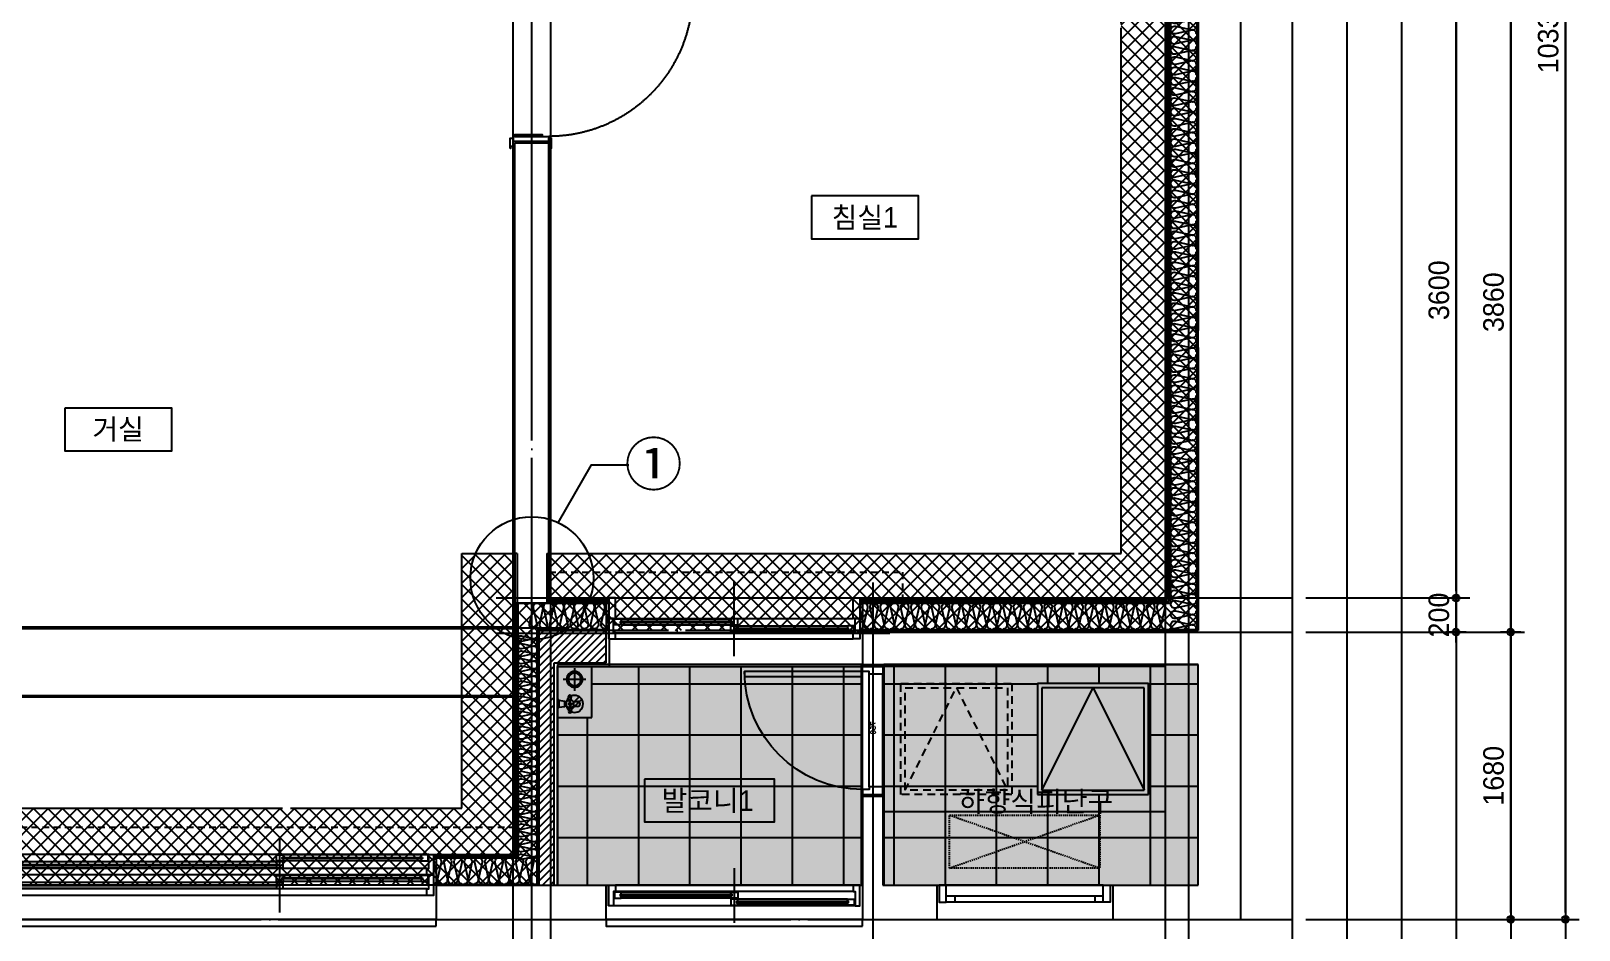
# Model space of a CAD drawing. Header units: millimetres. Extents: x -24416 to 92204, y -190080 to 23760.
# Drawn here: x 63099 to 72161, y -42038 to -36779 of the extents above; entities that cross this region are included whole.
import ezdxf
from ezdxf.enums import TextEntityAlignment as Align
from ezdxf.xclip import XClip

# ---------------------------------------------------------------- set-up
doc = ezdxf.new("R2010")
doc.units = ezdxf.units.MM
doc.header["$LTSCALE"] = 50
doc.header["$XCLIPFRAME"] = 0
for name, pattern in [('AUDIT_D_220706163347-0', [0]), ('CEN', [62, 60, -1, 0, -1]), ('H', [1.3, 0.8, -0.5]), ('HD', [2.5, 1.5, -1]), ('HID', [2.5, 1.5, -1]), ('HIDDEN', [2, 1, -1]), ('평면도(기준)$0$CENTER2', [16.25, 15, -0.5, 0.25, -0.5])]:
    doc.linetypes.add(name, pattern=pattern)
doc.layers.get('defpoints').update_dxf_attribs({"color": 139})
for name, color, linetype in [('A-ELE8', 8, 'Continuous'), ('A_HAT', 8, 'Continuous'), ('AA-XXXX-DIMS', 7, 'Continuous'), ('AA-단열-바닥-욕실', 30, 'Continuous'), ('ARDM', 7, 'Continuous'), ('CEN_CON', 1, 'CEN'), ('CONC', 2, 'Continuous'), ('dan1', 7, 'HID'), ('DIM', 7, 'AUDIT_D_220706163347-0'), ('DOOR', 4, 'Continuous'), ('ELE3_CON', 7, 'Continuous'), ('ELE4', 4, 'Continuous'), ('ETC', 6, 'Continuous'), ('FIN', 6, 'Continuous'), ('HAT', 9, 'Continuous'), ('INS', 252, 'Continuous'), ('SINA-F-FRAME', 4, 'Continuous'), ('TEXT', 3, 'Continuous'), ('WAL', 3, 'Continuous'), ('WAL_DRY', 7, 'Continuous'), ('WIN', 4, 'Continuous'), ('X - 단위세대$0$ETC', 6, 'Continuous'), ('바닥타일', 8, 'Continuous'), ('수전', 4, 'Continuous'), ('실명', 3, 'AUDIT_D_220706163347-0'), ('실명박스', 7, 'AUDIT_D_220706163347-0'), ('커튼박스', 6, 'Continuous'), ('평면도(기준)$0$1.EC-F-DOOR', 4, 'Continuous'), ('평면도(기준)$0$1.EC-F-DOOR-F', 4, 'Continuous'), ('확장', 8, 'HIDDEN')]:
    doc.layers.add(name, color=color, linetype=linetype)
for name, color, linetype, plot in [('AA-CEN', 1, 'CEN', False), ('Def-PrintX', 147, 'Continuous', False), ('Defpoint', 135, 'Continuous', False), ('MC', 135, 'Continuous', False), ('X - 단위세대$0$0_임시', 134, 'Continuous', False)]:
    doc.layers.add(name, color=color, linetype=linetype, plot=plot)
doc.styles.add('HAUD01', font='Dotum.ttf')
doc.styles.get("Standard").update_dxf_attribs({"font": 'txt', "bigfont": 'whgtxt.shx'})
doc.styles.add('돋움', font='Dotum.ttf')
doc.styles.add('맑은고딕', font='malgun.ttf', dxfattribs={"width": 0.9})
doc.dimstyles.new('DIM_40', dxfattribs={"dimscale": 40, "dimtxt": 3, "dimasz": 1, "dimexe": 2, "dimexo": 2, "dimgap": 1, "dimtad": 1, "dimdec": 0, "dimzin": 0, "dimdsep": 46, "dimtxsty": '맑은고딕', "dimblk1": 'DIMDOT', "dimblk2": 'DIMDOT', "dimsah": 1, "dimcen": 0.09, "dimdle": 2, "dimclrd": 7, "dimclre": 7, "dimclrt": 3, "dimadec": 0, "dimazin": 0, "dimtfac": 1, "dimtdec": 0, "dimtix": 1, "dimtmove": 2, "dimatfit": 3, "dimldrblk": 'DIMDOT', "dimfxl": 2, "dimtolj": 1, "dimtzin": 0, "dimarcsym": 0})

# ---------------------------------------------------------------- blocks, each defined once
blk = doc.blocks.new('수전')
at = {"layer": '수전'}
for p, q in [((0, 0), (58.5, 0, 0)), ((23.4, -71.3), (-14.8, -64.6)), ((23.4, -74.6), (-14.8, -81.3)), ((19.7, -49.8), (6.1, -63.4)), ((6.1, -63.4), (6.1, -68.2)), ((6.1, -77.6), (6.1, -82.5)), ((6.1, -82.5), (19.7, -96)), ((29.2, -7), (9.3, -7)), ((9.9, -7), (14.9, -42.9)), ((14.9, -42.9), (29.2, -42.9)), ((38.8, -49.8), (19.7, -49.8)), ((49.2, -7), (29.2, -7)), ((29.2, -42.9), (43.6, -42.9)), ((35.1, -71.3), (73.3, -64.6)), ((35.1, -74.6), (73.3, -81.3)), ((52.3, -63.4), (38.8, -49.8)), ((38.8, -96), (52.3, -82.5)), ((43.6, -42.9), (48.6, -7)), ((52.3, -68.2), (52.3, -63.4)), ((52.3, -82.5), (52.3, -77.6)), ((14.5, -117.3), (14.5, -90.9)), ((19.7, -96), (38.8, -96)), ((44, -90.9), (44, -117.3))]:
    blk.add_line(p, q, dxfattribs=at)
blk.add_circle((29.2, -72.9), 5.91, dxfattribs=at)
for centre, radius, start, end in [((11.8, 6), 13.2, 207.18523, 259.41198), ((46.7, 6), 13.2, 280.58802, 332.81477), ((-14.8, -72.9), 8.37, 90, 270), ((-12.4, -49.9), 28.1, 351.51099, 14.30798), ((70.8, -49.9), 28.1, 165.69202, 188.48901), ((73.3, -72.9), 8.37, 270, 90), ((29.2, -117.3), 14.7, 180, 0)]:
    blk.add_arc(centre, radius, start, end, dxfattribs=at)
blk = doc.blocks.new('X - 단위세대$0$200207-발코니배수구')
at = {"layer": 'X - 단위세대$0$ETC', "color": 4}
for p, q in [((0, 0), (0, 200)), ((0, 200), (300, 200)), ((300, 0), (300, 200)), ((300, 0), (0, 0))]:
    blk.add_line(p, q, dxfattribs=at)
at = {"layer": 'X - 단위세대$0$ETC', "color": 8}
for p, q in [((38.1, 72.7), (107.3, 141.9)), ((52.7, 58.1), (121.9, 127.3))]:
    blk.add_line(p, q, dxfattribs=at)
at = {"layer": 'X - 단위세대$0$ETC', "color": 1}
for p, q in [((290, 100), (157.4, 100)), ((223.7, 166.3), (223.7, 33.7))]:
    blk.add_line(p, q, dxfattribs=at)
at = {"layer": 'X - 단위세대$0$ETC', "color": 4}
for centre, radius in [((80, 100), 50), ((223.7, 100), 46.3)]:
    blk.add_circle(centre, radius, dxfattribs=at)
at = {"layer": 'X - 단위세대$0$ETC', "color": 8}
blk.add_circle((223.7, 100), 37.5, dxfattribs=at)
blk = doc.blocks.new('실외기창_1000')
at = {"layer": 'WIN', "color": 8}
blk.add_line((960, 100), (40, 100), dxfattribs=at)
at = {"layer": 'WIN'}
for p, q in [((960, 36), (40, 36)), ((960, 0), (40, 0)), ((90, 36), (90, 0)), ((910, 36), (910, 0))]:
    blk.add_line(p, q, dxfattribs=at)
for points in [[(40, 100), (0, 100), (0, 0), (40, 0)], [(960, 100), (1000, 100), (1000, 0), (960, 0)]]:
    blk.add_lwpolyline(points, close=True, dxfattribs=at)
blk = doc.blocks.new('A$C24669fbc')
at = {"layer": 'Defpoint'}
blk.add_lwpolyline([(1650, 850), (0, 850), (0, 0), (1650, 0)], close=True, dxfattribs=at)
at = {"layer": 'ETC', "linetype": 'HD', "ltscale": 0.6}
for points in [[(100, 750), (750, 750), (750, 100), (100, 100)], [(125, 725), (725, 725), (725, 125), (125, 125)]]:
    blk.add_lwpolyline(points, close=True, dxfattribs=at)
blk.add_lwpolyline([(125, 125), (425, 725), (725, 125)], dxfattribs=at)
at = {"layer": 'ETC', "linetype": 'HD', "ltscale": 10}
for points in [[(1550, 750), (900, 750), (900, 100), (1550, 100)], [(1525, 725), (925, 725), (925, 125), (1525, 125)]]:
    blk.add_lwpolyline(points, close=True, dxfattribs=at)
blk.add_lwpolyline([(925, 125), (1225, 725), (1525, 125)], dxfattribs=at)
blk = doc.blocks.new('A$C8273e713')
at = {"layer": 'A-ELE8', "linetype": 'HID', "ltscale": 0.1}
for p, q in [((0, 310), (880, 0)), ((0, 0), (880, 310))]:
    blk.add_line(p, q, dxfattribs=at)
blk.add_lwpolyline([(0, 310), (880, 310), (880, 0), (0, 0)], close=True, dxfattribs=at)
blk = doc.blocks.new('WIN_이중창_3600')
at = {"layer": 'Defpoint'}
for p, q in [((-15, 240), (-15, 0)), ((3585, 240), (3585, 0))]:
    blk.add_line(p, q, dxfattribs=at)
at = {"layer": 'WIN'}
for p, q in [((900, -100), (900, 340)), ((2670, -100), (2670, 340))]:
    blk.add_line(p, q, dxfattribs=at)
at = {"layer": 'WIN', "color": 8}
for p, q in [((3542, 240), (28, 240)), ((880, 237), (73, 237)), ((880, 202), (73, 202)), ((2650, 196), (920, 196)), ((3497, 237), (2690, 237)), ((3497, 202), (2690, 202)), ((3530, 158), (40, 158)), ((3530, 120), (40, 120)), ((880, 117), (73, 117)), ((2650, 161), (920, 161)), ((3497, 117), (2690, 117)), ((3530, 38), (40, 38)), ((3530, 0), (40, 0)), ((880, 82), (73, 82)), ((2650, 76), (920, 76)), ((2650, 41), (920, 41)), ((3497, 82), (2690, 82))]:
    blk.add_line(p, q, dxfattribs=at)
at = {"layer": 'WIN'}
for points in [[(40, 158), (28, 158), (28, 240), (0, 240), (0, 120), (40, 120), (40, 158)], [(73, 216.5), (73, 202), (33, 202), (33, 237), (73, 237), (73, 222.5)], [(887, 222.5), (887, 216.5), (66, 216.5), (66, 222.5), (887, 222.5)], [(880, 216.5), (880, 202), (920, 202), (920, 237), (880, 237), (880, 222.5)], [(920, 175.5), (920, 161), (880, 161), (880, 196), (920, 196), (920, 181.5)], [(2657, 181.5), (2657, 175.5), (913, 175.5), (913, 181.5), (2657, 181.5)], [(2690, 216.5), (2690, 202), (2650, 202), (2650, 237), (2690, 237), (2690, 222.5)], [(2650, 175.5), (2650, 161), (2690, 161), (2690, 196), (2650, 196), (2650, 181.5)], [(3504, 222.5), (3504, 216.5), (2683, 216.5), (2683, 222.5), (3504, 222.5)], [(3497, 216.5), (3497, 202), (3537, 202), (3537, 237), (3497, 237), (3497, 222.5)], [(3530, 158), (3542, 158), (3542, 240), (3570, 240), (3570, 120), (3530, 120), (3530, 158)], [(40, 38), (28, 38), (28, 120), (0, 120), (0, 0), (40, 0), (40, 38)], [(73, 96.5), (73, 82), (33, 82), (33, 117), (73, 117), (73, 102.5)], [(887, 102.5), (887, 96.5), (66, 96.5), (66, 102.5), (887, 102.5)], [(880, 96.5), (880, 82), (920, 82), (920, 117), (880, 117), (880, 102.5)], [(2690, 96.5), (2690, 82), (2650, 82), (2650, 117), (2690, 117), (2690, 102.5)], [(3504, 102.5), (3504, 96.5), (2683, 96.5), (2683, 102.5), (3504, 102.5)], [(3497, 96.5), (3497, 82), (3537, 82), (3537, 117), (3497, 117), (3497, 102.5)], [(3530, 38), (3542, 38), (3542, 120), (3570, 120), (3570, 0), (3530, 0), (3530, 38)], [(920, 55.5), (920, 41), (880, 41), (880, 76), (920, 76), (920, 61.5)], [(2657, 61.5), (2657, 55.5), (913, 55.5), (913, 61.5), (2657, 61.5)], [(2650, 55.5), (2650, 41), (2690, 41), (2690, 76), (2650, 76), (2650, 61.5)]]:
    blk.add_lwpolyline(points, dxfattribs=at)
blk = doc.blocks.new('WIN_1500_단창2')
at = {"layer": 'Defpoint'}
for p, q in [((-15, 120), (-15, 0)), ((1485, 120), (1485, 0))]:
    blk.add_line(p, q, dxfattribs=at)
at = {"layer": 'WIN'}
blk.add_line((735, 220), (735, -100), dxfattribs=at)
at = {"layer": 'WIN', "color": 8}
for p, q in [((1430, 120), (40, 120)), ((1442, 0), (28, 0)), ((1430, 82), (40, 82)), ((715, 79), (73, 79)), ((715, 44), (73, 44)), ((1397, 38), (755, 38)), ((1397, 3), (755, 3))]:
    blk.add_line(p, q, dxfattribs=at)
at = {"layer": 'WIN'}
for points in [[(40, 82), (28, 82), (28, 0), (0, 0), (0, 120), (40, 120), (40, 82)], [(1430, 82), (1442, 82), (1442, 0), (1470, 0), (1470, 120), (1430, 120), (1430, 82)], [(73, 64.5), (73, 79), (33, 79), (33, 44), (73, 44), (73, 58.5)], [(722, 58.5), (722, 64.5), (66, 64.5), (66, 58.5), (722, 58.5)], [(715, 64.5), (715, 79), (755, 79), (755, 44), (715, 44), (715, 58.5)], [(755, 23.5), (755, 38), (715, 38), (715, 3), (755, 3), (755, 17.5)], [(1404, 17.5), (1404, 23.5), (748, 23.5), (748, 17.5), (1404, 17.5)], [(1397, 23.5), (1397, 38), (1437, 38), (1437, 3), (1397, 3), (1397, 17.5)]]:
    blk.add_lwpolyline(points, dxfattribs=at)
blk = doc.blocks.new('WIN_1500_단창1')
at = {"layer": 'Defpoint'}
for p, q in [((-15, 240), (-15, 0)), ((1485, 240), (1485, 0))]:
    blk.add_line(p, q, dxfattribs=at)
at = {"layer": 'WIN'}
blk.add_line((735, -100), (735, 340), dxfattribs=at)
at = {"layer": 'WIN', "color": 8}
for p, q in [((40, 240), (1430, 240)), ((40, 120), (1430, 120)), ((73, 117), (715, 117)), ((40, 38), (1430, 38)), ((73, 82), (715, 82)), ((755, 76), (1397, 76)), ((755, 41), (1397, 41)), ((40, 0), (1430, 0))]:
    blk.add_line(p, q, dxfattribs=at)
at = {"layer": 'WIN'}
for points in [[(40, 240), (0, 240), (0, 120), (40, 120), (40, 240)], [(1430, 240), (1470, 240), (1470, 120), (1430, 120), (1430, 240)], [(40, 38), (28, 38), (28, 120), (0, 120), (0, 0), (40, 0), (40, 38)], [(73, 96.5), (73, 82), (33, 82), (33, 117), (73, 117), (73, 102.5)], [(66, 102.5), (66, 96.5), (722, 96.5), (722, 102.5), (66, 102.5)], [(715, 96.5), (715, 82), (755, 82), (755, 117), (715, 117), (715, 102.5)], [(1430, 38), (1442, 38), (1442, 120), (1470, 120), (1470, 0), (1430, 0), (1430, 38)], [(755, 55.5), (755, 41), (715, 41), (715, 76), (755, 76), (755, 61.5)], [(748, 61.5), (748, 55.5), (1404, 55.5), (1404, 61.5), (748, 61.5)], [(1397, 55.5), (1397, 41), (1437, 41), (1437, 76), (1397, 76), (1397, 61.5)]]:
    blk.add_lwpolyline(points, dxfattribs=at)
blk = doc.blocks.new('insul1')
blk.add_lwpolyline([(0, 0, 0.480617), (0.146, 0.183), (0.004, 0.817, -1.249969), (0.296, 0.817), (0.154, 0.183, 0.480617), (0.3, 0, 0.480617)], format="xyb")
blk = doc.blocks.new('SD_750')
at = {"layer": 'DOOR'}
for p, q in [((720, 120), (30, 120)), ((705, 80), (45, 80)), ((705, 0), (45, 0))]:
    blk.add_line(p, q, dxfattribs=at)
for points in [[(30, 120), (30, 810), (60, 810), (60, 120), (30, 120)], [(0, 120), (0, 0), (45, 0), (45, 80), (30, 80), (30, 120), (0, 120)], [(750, 120), (750, 0), (705, 0), (705, 80), (720, 80), (720, 120), (750, 120)]]:
    blk.add_lwpolyline(points, dxfattribs=at)
blk.add_arc((30, 120), 690, 0, 90, dxfattribs=at)
at = {"layer": 'X - 단위세대$0$0_임시'}
for p, q in [((-10, 120), (-10, 0)), ((760, 120), (760, 0))]:
    blk.add_line(p, q, dxfattribs=at)
at = {"layer": 'Def-PrintX'}
blk.add_text('750', height=30, dxfattribs=at).set_placement((360, 58.1), align=Align.MIDDLE)
blk = doc.blocks.new('A$C65D858C3')
at = {"layer": '평면도(기준)$0$1.EC-F-DOOR'}
blk.add_lwpolyline([(840.4, 910), (0.8, 910), (0.8, 874), (840.4, 874), (840.4, 910)], dxfattribs=at)
at = {"layer": '평면도(기준)$0$1.EC-F-DOOR', "color": 8}
for points in [[(120.8, 910), (60.8, 910), (60.8, 920), (120.8, 920)], [(120.8, 874), (60.8, 874), (60.8, 864), (120.8, 864)]]:
    blk.add_lwpolyline(points, close=True, dxfattribs=at)
for points in [[(80.8, 920), (80.8, 970), (260.8, 970), (260.8, 950), (100.8, 950), (100.8, 920)], [(80.8, 863.9), (80.8, 813.9), (260.8, 813.9), (260.8, 833.9), (100.8, 833.9), (100.8, 863.9)]]:
    blk.add_lwpolyline(points, dxfattribs=at)
at = {"layer": '평면도(기준)$0$1.EC-F-DOOR', "color": 1, "linetype": '평면도(기준)$0$CENTER2', "ltscale": 6}
blk.add_arc((840.6, 910.6), 840.6, 182.49818, 269.98243, dxfattribs=at)
at = {"layer": '평면도(기준)$0$1.EC-F-DOOR-F'}
for points in [[(828.4, 980), (828.4, 920), (840.4, 920), (840.4, 980)], [(1050.4, 940), (1050.4, 910), (840.4, 910), (840.4, 940)], [(1040.4, 910), (1040.4, 900), (880.4, 900), (880.4, 910)], [(1050.4, 920), (1050.4, 940), (1050.4, 980), (1068.4, 980), (1068.4, 920)], [(828.4, 60), (828.4, 0), (840.4, 0), (840.4, 60)], [(1050.4, 40), (1050.4, 70), (840.4, 70), (840.4, 40)], [(1040.4, 70), (1040.4, 80), (880.4, 80), (880.4, 70)]]:
    blk.add_lwpolyline(points, close=True, dxfattribs=at)
blk.add_lwpolyline([(1068.4, 0), (1068.4, 60), (1050.4, 60), (1050.4, 10), (1065.4, 10), (1065.4, 0), (1068.4, 0)], dxfattribs=at)
blk = doc.blocks.new('U-84A(확장)')
at = {"layer": 'A_HAT'}
h = blk.add_hatch(dxfattribs=at)
h.set_pattern_fill('ANSI31', color=256, scale=10, style=0)
h.set_pattern_definition([(45, (600, 0), (-22.45064, 22.45064), [])])
h.paths.add_polyline_path([(11220, 1690), (10825, 1690), (10825, 200), (10915, 200), (10915, 1500), (11220, 1500)])
at = {"layer": '바닥타일'}
h = blk.add_hatch(dxfattribs=at)
h.set_pattern_fill('_USER', color=256, scale=300, double=1, pattern_type=0)
h.set_pattern_definition([(0, (498956.77, 179302.88), (0, 300), []), (90, (498956.77, 179302.88), (-300, 2e-14), [])])
h.paths.add_polyline_path([(10935, 1180), (10935, 200), (12720, 200), (12720, 1480), (11135, 1480), (11135, 1180)])
h = blk.add_hatch(dxfattribs=at)
h.set_pattern_fill('_USER', color=256, scale=300, double=1, pattern_type=0)
h.set_pattern_definition([(0, (498951.77, 179302.88), (0, 300), []), (90, (498951.77, 179302.88), (-300, 2e-14), [])])
h.paths.add_polyline_path([(14685, 1490), (12840, 1490), (12840, 200), (14685, 200)])
h.paths.add_polyline_path([(13745, 1380), (14395, 1380), (14395, 730), (13745, 730)], flags=16)
at = {"layer": 'CEN_CON'}
for p, q in [((10785, -300), (10785, 10635)), ((14630, -300), (14630, 10635)), ((12780, 1970), (12780, -300)), ((10575, 1675), (12880, 1675)), ((12685, 1680), (15235, 1680)), ((0, 0), (15235, 0))]:
    blk.add_line(p, q, dxfattribs=at)
at = {"layer": 'CONC'}
for p, q in [((14935, 0), (14935, 9745)), ((14685, 1690), (14685, 9545)), ((10685, 2140), (10685, 4540)), ((10885, 4540), (10685, 4540)), ((10885, 2140), (10885, 4540)), ((10698, 2140), (10685, 2140)), ((10698, 2140), (10698, 1850)), ((10872, 2140), (10872, 1850)), ((10872, 2140), (10885, 2140)), ((10872, 1850), (10698, 1850)), ((12720, 1690), (14685, 1690)), ((12720, 1690), (12720, 1490)), ((12720, 1490), (14685, 1490)), ((14685, 200), (14685, 1490)), ((12720, 720), (12720, 0)), ((12840, 720), (12720, 720)), ((12840, 720), (12840, 200)), ((10225, 200), (11220, 200)), ((10225, 200), (10225, 0)), ((11220, 0), (11220, 200)), ((12840, 200), (13155, 200)), ((13155, 200), (13155, 0)), ((14185, 200), (14685, 200)), ((14185, 200), (14185, 0)), ((10225, 0), (11220, 0)), ((12720, 0), (13155, 0)), ((14185, 0), (14935, 0))]:
    blk.add_line(p, q, dxfattribs=at)
at = {"layer": 'dan1'}
for p, q in [((10375, 650), (10375, 2140)), ((10375, 2140), (10685, 2140)), ((125, 650), (10375, 650))]:
    blk.add_line(p, q, dxfattribs=at)
blk.add_lwpolyline([(10885, 2140), (14235, 2140), (14235, 9095), (13015, 9095), (13015, 7680), (10885, 7680)], dxfattribs=at)
at = {"layer": 'ELE3_CON'}
for p, q in [((10225, 0), (6625, 0)), ((12720, 0), (11220, 0)), ((13155, 0), (14185, 0))]:
    blk.add_line(p, q, dxfattribs=at)
at = {"layer": 'ELE4'}
blk.add_line((11240, 1480), (12720, 1480), dxfattribs=at)
at = {"layer": 'FIN'}
for p, q in [((11240, 1480), (11240, 1640)), ((10935, 1480), (11240, 1480)), ((10935, 200), (10935, 1480))]:
    blk.add_line(p, q, dxfattribs=at)
at = {"layer": 'INS'}
for p, q in [((14680, 1695), (14680, 9540)), ((14525, 1850), (14525, 9385)), ((10685, 1850), (10685, 2140)), ((10885, 1850), (10885, 2140)), ((10698, 1850), (10685, 1850)), ((10705, 360), (10705, 1850)), ((10872, 1850), (10885, 1850)), ((10885, 1850), (11235, 1850)), ((12705, 1850), (14525, 1850)), ((10815, 1695), (11235, 1695)), ((10815, 205), (10815, 1695)), ((12705, 1695), (14680, 1695)), ((10210, 360), (10705, 360)), ((10210, 205), (10815, 205))]:
    blk.add_line(p, q, dxfattribs=at)
at = {"layer": 'MC'}
for p, q in [((10675, -300), (10675, 10635)), ((14495, -300), (14495, 10635)), ((10895, -300), (10895, 5730)), ((10575, 1880), (15235, 1880)), ((0, 1705), (10995, 1705))]:
    blk.add_line(p, q, dxfattribs=at)
at = {"layer": 'WAL'}
for p, q in [((10825, 1690), (11220, 1690)), ((10825, 200), (10825, 1690)), ((11220, 1500), (11220, 1690)), ((10915, 1500), (11220, 1500)), ((10915, 200), (10915, 1500))]:
    blk.add_line(p, q, dxfattribs=at)
at = {"layer": 'WAL_DRY'}
for p, q in [((14505, 1870), (14505, 9365)), ((14515, 1860), (14515, 9375)), ((10685, 380), (10685, 1850)), ((10695, 370), (10695, 1850)), ((10885, 1870), (11235, 1870)), ((10885, 1860), (11235, 1860)), ((12705, 1870), (14505, 1870)), ((12705, 1860), (14515, 1860)), ((10210, 380), (10685, 380)), ((10210, 370), (10695, 370))]:
    blk.add_line(p, q, dxfattribs=at)
at = {"layer": 'X - 단위세대$0$ETC'}
for points in [[(10225, -40), (10225, 0), (6625, 0), (6625, -40), (10225, -40)], [(12720, -40), (12720, 0), (11220, 0), (11220, -40), (12720, -40)]]:
    blk.add_lwpolyline(points, dxfattribs=at)
at = {"layer": '커튼박스', "linetype": 'H'}
for p, q in [((10885, 2030), (12955, 2030)), ((12955, 2030), (12955, 1870)), ((6165, 540), (10685, 540))]:
    blk.add_line(p, q, dxfattribs=at)
at = {"layer": '확장', "ltscale": 0.5, "const_width": 20, "flags": 128}
for points in [[(10685, 1705), (125, 1705)], [(10685, 1305), (125, 1305)]]:
    blk.add_lwpolyline(points, dxfattribs=at)
at = {"ltscale": 100, "xscale": -1, "rotation": 270}
blk.add_blockref('X - 단위세대$0$200207-발코니배수구', (10935, 1180), dxfattribs=at)
blk.add_blockref('실외기창_1000', (13170, 100))
at = {"layer": 'A-ELE8', "linetype": 'HID', "ltscale": 0.1}
blk.add_blockref('A$C8273e713', (13230, 300), dxfattribs=at)
at = {"layer": 'DOOR', "xscale": -1, "rotation": 90}
blk.add_blockref('SD_750', (12840, 1480), dxfattribs=at)
at = {"layer": 'ETC', "linetype": 'HD', "ltscale": 10}
blk.add_blockref('A$C24669fbc', (12845, 630), dxfattribs=at)
at = {"layer": 'INS', "row_count": 1}
for p, xscale, yscale, zscale, rotation, column_count, row_spacing, column_spacing in [((14675, 1700), 150.0000000000001, 150.0000000000001, 150.0000000000001, 90, 130, -3.155443620884047e-30, 60.00000000000006), ((11235, 1850), 150, 150, 150, 180, 8, 0, 60), ((10815, 349.7), 110.0000000000001, 110.0000000000001, 110.0000000000001, 90, 30, -1.577721810442024e-30, 44.00000000000004)]:
    blk.add_blockref('insul1', p, dxfattribs=dict(at, xscale=xscale, yscale=yscale, zscale=zscale, rotation=rotation, column_count=column_count, row_spacing=row_spacing, column_spacing=column_spacing))
at = {"layer": 'INS', "xscale": 150, "yscale": 150, "zscale": 150, "row_count": 1, "row_spacing": 0, "column_spacing": 60}
for p, column_count in [((12705, 1700), 30), ((10210, 210), 10)]:
    blk.add_blockref('insul1', p, dxfattribs=dict(at, column_count=column_count))
at = {"layer": 'SINA-F-FRAME', "xscale": -1}
blk.add_blockref('A$C65D858C3', (11725.4, 4510), dxfattribs=at)
at = {"layer": 'WIN'}
for name, p in [('WIN_1500_단창1', (11235, 1640)), ('WIN_이중창_3600', (6640, 140)), ('WIN_1500_단창2', (11235, 80))]:
    blk.add_blockref(name, p, dxfattribs=at)
at = {"layer": '수전', "rotation": 90}
blk.add_blockref('수전', (10935, 1230.8), dxfattribs=at)
blk = doc.blocks.new('U-84A(확장)1')
at = {"layer": 'CEN_CON'}
blk.add_line((0, 0), (15195, 0), dxfattribs=at)
blk = doc.blocks.new('A$C415C5DAF')
at = {"layer": '실명박스'}
for points in [[(55183.8, -56120.9), (55183.8, -56370.9), (55809.1, -56370.9), (55809.1, -56120.9)], [(50812.3, -57361.4), (50812.3, -57611.4), (51437.6, -57611.4), (51437.6, -57361.4)], [(54205, -59532.3), (54205, -59782.3), (54967.1, -59782.3), (54967.1, -59532.3)]]:
    blk.add_lwpolyline(points, close=True, dxfattribs=at)
at = {"layer": '실명', "style": 'HAUD01'}
for s, p in [('침실1', (55495.3, -56244.1)), ('거실', (51123.8, -57484.6)), ('발코니1', (54574.3, -59656.5)), ('하향식피난구', (56497.6, -59661.1))]:
    blk.add_text(s, height=120, dxfattribs=at).set_placement(p, align=Align.MIDDLE)
blk = doc.blocks.new('A$C1CAF0AFA')
at = {"layer": 'ETC'}
h = blk.add_hatch(dxfattribs=at)
h.set_pattern_fill('CROSS', color=256, scale=10, angle=45)
h.set_pattern_definition([(45, (110765.9, -23760), (7e-15, 89.80256), [31.75, -95.25]), (135, (110788.35, -23760), (-89.80256, 7e-15), [31.75, -95.25])])
h.paths.add_polyline_path([(67701.5, -55600.4), (65961.5, -55600.4), (65961.5, -56485.4), (65311.5, -56485.4), (65311.5, -57405.4), (67701.5, -57405.4)])
h.paths.add_polyline_path([(66181.5, -65535.4), (67961.5, -65535.4), (67961.5, -64245.4), (66181.5, -64245.4)])
h.paths.add_polyline_path([(68091.5, -65535.4), (69931.5, -65535.4), (69931.5, -64245.4), (68091.5, -64245.4)])
at = {"layer": 'HAT'}
h = blk.add_hatch(dxfattribs=at)
h.set_pattern_fill('_USER', color=5, scale=60, angle=45, double=1, pattern_type=0)
h.set_pattern_definition([(45, (101340.2, -17187.514), (-42.426407, 42.426407), []), (135, (101340.2, -17187.514), (-42.426407, -42.426407), [])])
h.paths.add_polyline_path([(55371.5, -59160.4), (55371.5, -58710.4), (57441.5, -58710.4), (57441.5, -58560.4), (58841.5, -58560.4), (58841.5, -58710.4), (61571.5, -58710.4), (61571.5, -55600.4), (65311.5, -55600.4), (65311.5, -57605.4), (67811.5, -57605.4), (67811.5, -56190.4), (69931.5, -56190.4), (69931.5, -64045.4), (66071.5, -64045.4), (66071.5, -65535.4), (55371.5, -65535.4), (55371.5, -65085.4), (65621.5, -65085.4), (65621.5, -63595.4), (65931.5, -63595.4), (65931.5, -63885.4), (66131.5, -63885.4), (66131.5, -63595.4), (69481.5, -63595.4), (69481.5, -56640.4), (68261.5, -56640.4), (68261.5, -58055.4), (66131.5, -58055.4), (66131.5, -57765.4), (65931.5, -57765.4), (65931.5, -58055.4), (64861.5, -58055.4), (64861.5, -56050.4), (62021.5, -56050.4), (62021.5, -59160.4), (61711.5, -59160.4), (61711.5, -58837.9), (61511.5, -58837.9), (61511.5, -59160.4)])
at = {"layer": 'AA-CEN', "color": 4}
for points in [[(61571.5, -55600.4), (65311.5, -55600.4), (65311.5, -57605.4), (67811.5, -57605.4), (67811.5, -56190.4), (69931.5, -56190.4), (69931.5, -64045.4), (66071.5, -64045.4), (66071.5, -65535.4), (55371.5, -65535.4)], [(55371.5, -65085.4), (65621.5, -65085.4), (65621.5, -63595.4), (65931.5, -63595.4), (65931.5, -63885.4), (66131.5, -63885.4), (66131.5, -63595.4), (69481.5, -63595.4), (69481.5, -56640.4), (68261.5, -56640.4), (68261.5, -58055.4), (66131.5, -58055.4), (66131.5, -57765.4), (65931.5, -57765.4), (65931.5, -58055.4), (64861.5, -58055.4), (64861.5, -56050.4), (62021.5, -56050.4)]]:
    blk.add_lwpolyline(points, dxfattribs=at)
at = {"layer": 'AA-CEN'}
for points in [[(66181.5, -65535.4), (67961.5, -65535.4), (67961.5, -64245.4), (66181.5, -64245.4)], [(68091.5, -65535.4), (69931.5, -65535.4), (69931.5, -64245.4), (68091.5, -64245.4)]]:
    blk.add_lwpolyline(points, close=True, dxfattribs=at)
blk = doc.blocks.new('DIMDOT')
at = {"layer": 'AA-XXXX-DIMS'}
for p, q in [((-1.5, 0), (1.5, 0)), ((0, -1.5), (0, 1.5))]:
    blk.add_line(p, q, dxfattribs=at)
for radius in [0.5, 0.25]:
    blk.add_circle((0, 0), radius, dxfattribs=at)
blk = doc.blocks.new('*D597')
at = {"layer": 'defpoints', "color": 0, "transparency": 16777216}
for p in [(23414.3, -55400.4), (25014.3, -55400.4), (23414.3, -65735.4)]:
    blk.add_point(p, dxfattribs=at)
at = {"layer": 'DIM', "color": 7, "lineweight": -2, "transparency": 16777216}
for p, q in [((23494.3, -55400.4), (25094.3, -55400.4)), ((25014.3, -65695.4), (25014.3, -55440.4)), ((23494.3, -65735.4), (25094.3, -65735.4))]:
    blk.add_line(p, q, dxfattribs=at)
at = {"layer": 'DIM', "color": 7, "lineweight": -2, "transparency": 16777216, "xscale": 40, "yscale": 40, "zscale": 40}
for p, rotation in [((25014.3, -55400.4), 90), ((25014.3, -65735.4), 270)]:
    blk.add_blockref('DIMDOT', p, dxfattribs=dict(at, rotation=rotation))
at = {"layer": 'DIM', "color": 3, "transparency": 16777216, "insert": (24914.2, -60567.9), "char_height": 120, "attachment_point": 5, "rotation": 90, "style": 'HAUD01'}
blk.add_mtext('\\A1;10335', dxfattribs=at)
blk = doc.blocks.new('*D598')
at = {"layer": 'defpoints', "color": 0, "transparency": 16777216}
for p in [(23414.3, -64055.4), (24694.3, -64055.4), (23414.3, -65735.4)]:
    blk.add_point(p, dxfattribs=at)
at = {"layer": 'DIM', "color": 7, "lineweight": -2, "transparency": 16777216}
for p, q in [((23494.3, -64055.4), (24774.3, -64055.4)), ((24694.3, -65695.4), (24694.3, -64095.4)), ((23494.3, -65735.4), (24774.3, -65735.4))]:
    blk.add_line(p, q, dxfattribs=at)
at = {"layer": 'DIM', "color": 7, "lineweight": -2, "transparency": 16777216, "xscale": 40, "yscale": 40, "zscale": 40}
for p, rotation in [((24694.3, -64055.4), 90), ((24694.3, -65735.4), 270)]:
    blk.add_blockref('DIMDOT', p, dxfattribs=dict(at, rotation=rotation))
at = {"layer": 'DIM', "color": 3, "transparency": 16777216, "insert": (24594.2, -64895.4), "char_height": 120, "attachment_point": 5, "rotation": 90, "style": 'HAUD01'}
blk.add_mtext('\\A1;1680', dxfattribs=at)
blk = doc.blocks.new('*D599')
at = {"layer": 'defpoints', "color": 0, "transparency": 16777216}
for p in [(23414.3, -60195.4), (24694.3, -60195.4), (23414.3, -64055.4)]:
    blk.add_point(p, dxfattribs=at)
at = {"layer": 'DIM', "color": 7, "lineweight": -2, "transparency": 16777216}
for p, q in [((23494.3, -60195.4), (24774.3, -60195.4)), ((24694.3, -64015.4), (24694.3, -60235.4)), ((23494.3, -64055.4), (24774.3, -64055.4))]:
    blk.add_line(p, q, dxfattribs=at)
at = {"layer": 'DIM', "color": 7, "lineweight": -2, "transparency": 16777216, "xscale": 40, "yscale": 40, "zscale": 40}
for p, rotation in [((24694.3, -60195.4), 90), ((24694.3, -64055.4), 270)]:
    blk.add_blockref('DIMDOT', p, dxfattribs=dict(at, rotation=rotation))
at = {"layer": 'DIM', "color": 3, "transparency": 16777216, "insert": (24594.2, -62125.4), "char_height": 120, "attachment_point": 5, "rotation": 90, "style": 'HAUD01'}
blk.add_mtext('\\A1;3860', dxfattribs=at)
blk = doc.blocks.new('*D603')
at = {"layer": 'defpoints', "color": 0, "transparency": 16777216}
for p in [(23414.3, -63855.4), (24374.3, -63855.4), (23414.3, -64055.4)]:
    blk.add_point(p, dxfattribs=at)
at = {"layer": 'DIM', "color": 7, "lineweight": -2, "transparency": 16777216}
for p, q in [((24374.3, -63815.4), (24374.3, -63775.4)), ((23494.3, -63855.4), (24454.3, -63855.4)), ((24374.3, -64055.4), (24374.3, -63855.4)), ((23494.3, -64055.4), (24454.3, -64055.4)), ((24374.3, -64095.4), (24374.3, -64135.4))]:
    blk.add_line(p, q, dxfattribs=at)
at = {"layer": 'DIM', "color": 7, "lineweight": -2, "transparency": 16777216, "xscale": 40, "yscale": 40, "zscale": 40}
for p, rotation in [((24374.3, -63855.4), 270), ((24374.3, -64055.4), 90)]:
    blk.add_blockref('DIMDOT', p, dxfattribs=dict(at, rotation=rotation))
at = {"layer": 'DIM', "color": 3, "transparency": 16777216, "insert": (24274.2, -63955.4), "char_height": 120, "attachment_point": 5, "rotation": 90, "style": 'HAUD01'}
blk.add_mtext('\\A1;200', dxfattribs=at)
blk = doc.blocks.new('*D604')
at = {"layer": 'defpoints', "color": 0, "transparency": 16777216}
for p in [(23414.3, -60255.4), (24374.3, -60255.4), (23414.3, -63855.4)]:
    blk.add_point(p, dxfattribs=at)
at = {"layer": 'DIM', "color": 7, "lineweight": -2, "transparency": 16777216}
for p, q in [((23494.3, -60255.4), (24454.3, -60255.4)), ((24374.3, -63815.4), (24374.3, -60295.4)), ((23494.3, -63855.4), (24454.3, -63855.4))]:
    blk.add_line(p, q, dxfattribs=at)
at = {"layer": 'DIM', "color": 7, "lineweight": -2, "transparency": 16777216, "xscale": 40, "yscale": 40, "zscale": 40}
for p, rotation in [((24374.3, -60255.4), 90), ((24374.3, -63855.4), 270)]:
    blk.add_blockref('DIMDOT', p, dxfattribs=dict(at, rotation=rotation))
at = {"layer": 'DIM', "color": 3, "transparency": 16777216, "insert": (24274.2, -62055.4), "char_height": 120, "attachment_point": 5, "rotation": 90, "style": 'HAUD01'}
blk.add_mtext('\\A1;3600', dxfattribs=at)
blk = doc.blocks.new('A$C45F312F6')
at = {"layer": 'ARDM', "color": 3}
blk.add_lwpolyline([(66186.3, -63415.4), (66381.3, -63077.1), (66598.8, -63077.1)], dxfattribs=at)
blk.add_circle((66031.5, -63740.4), 360, dxfattribs=at)
at = {"layer": 'TEXT', "style": '돋움'}
blk.add_text('①', height=250, dxfattribs=at).set_placement((66743.9, -63198.3), align=Align.CENTER)
blk = doc.blocks.new('DIM-1108')
at = {"layer": 'DIM'}
for base, p1, p2, picture, middle in [((25014.3, -55400.4), (23414.3, -65735.4), (23414.3, -55400.4), '*D597', (24914.2, -60567.9)), ((24694.3, -60195.4), (23414.3, -64055.4), (23414.3, -60195.4), '*D599', (24594.2, -62125.4)), ((24374.3, -60255.4), (23414.3, -63855.4), (23414.3, -60255.4), '*D604', (24274.2, -62055.4)), ((24374.3, -63855.4), (23414.3, -64055.4), (23414.3, -63855.4), '*D603', (24274.2, -63955.4)), ((24694.3, -64055.4), (23414.3, -65735.4), (23414.3, -64055.4), '*D598', (24594.2, -64895.4))]:
    dim = blk.add_linear_dim(base=base, p1=p1, p2=p2, angle=270, dimstyle='DIM_40', override={"dimscale": 40, "dimtxsty": 'HAUD01'}, dxfattribs=at)
    dim.commit()
    dim.dimension.update_dxf_attribs({"geometry": picture, "text_midpoint": middle})

msp = doc.modelspace()

# ---------------------------------------------------------------- linework, layer by layer
at = {"layer": 'defpoints'}
for points in [[(72081.5, -43875.4), (52452.3, -43875.4), (52452.3, -26950.4), (72081.5, -26950.4)], [(71761.5, -43555.4), (52772.3, -43555.4), (52772.3, -27270.4), (71761.5, -27270.4)], [(71441.5, -43235.4), (53092.3, -43235.4), (53092.3, -27590.4), (71441.5, -27590.4)], [(71121.5, -42915.4), (53412.3, -42915.4), (53412.3, -27910.4), (71121.5, -27910.4)], [(70801.5, -42595.4), (53732.3, -42595.4), (53732.3, -28230.4), (70801.5, -28230.4)], [(70481.5, -42275.4), (54052.3, -42275.4), (54052.3, -28550.4), (70481.5, -28550.4)]]:
    msp.add_lwpolyline(points, close=True, dxfattribs=at)

# ---------------------------------------------------------------- block references
for name, p in [('DIM-1108', (47067.2, 23760)), ('A$C45F312F6', (0, 23760))]:
    msp.add_blockref(name, p)
ref = msp.add_blockref('U-84A(확장)', (55246.5, -41975.4))
XClip(ref).set_block_clipping_path([(-1194.1410816024, -300), (15235, 13425)])
ref = msp.add_blockref('U-84A(확장)1', (65717.1, -39449), dxfattribs=dict(xscale=-1, rotation=90))
XClip(ref).set_block_clipping_path([(13420.2065091218, -4720), (26920, 11928.5649148573)])
at = {"layer": 'AA-단열-바닥-욕실'}
msp.add_blockref('A$C1CAF0AFA', (0, 23760), dxfattribs=at)
at = {"layer": '실명박스'}
msp.add_blockref('A$C415C5DAF', (12485.4, 18377.1), dxfattribs=at)

doc.saveas('drawing.dxf')
